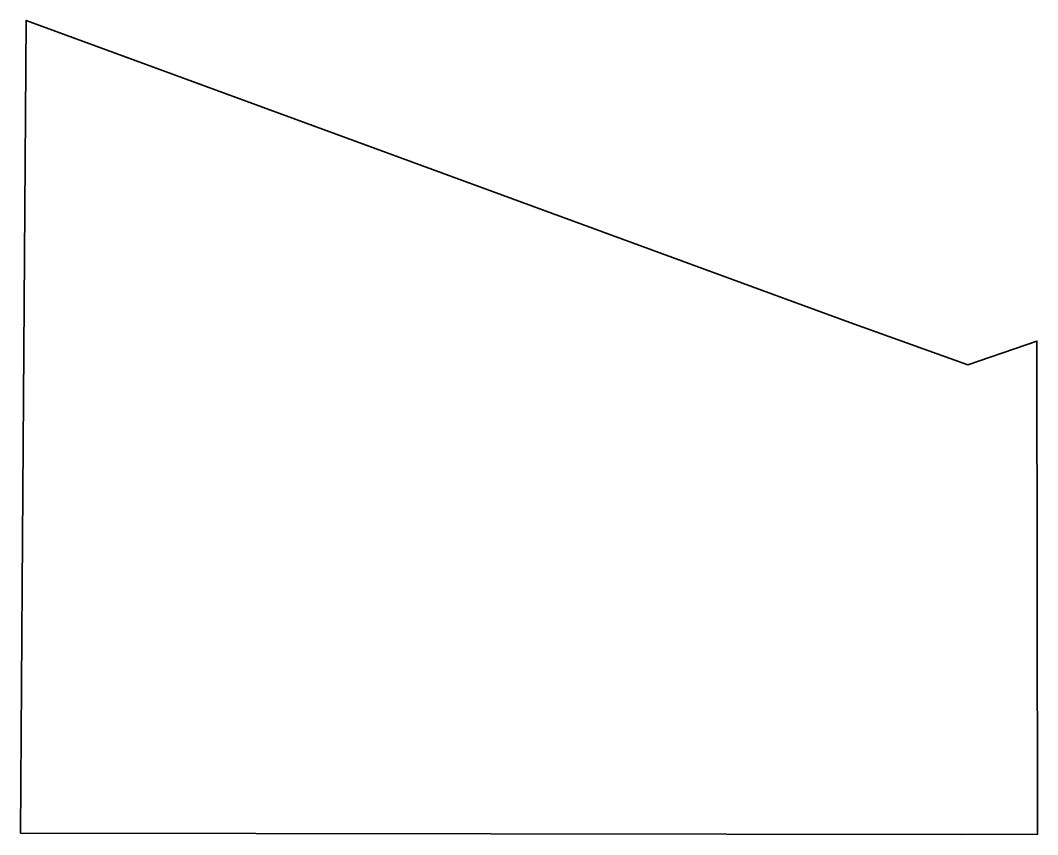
# Model space of a CAD drawing. Extents: x 0 to 4427, y -3545 to 0.
import ezdxf

# ---------------------------------------------------------------- set-up
doc = ezdxf.new("R2010")
doc.units = 0
doc.linetypes.add('Solid', pattern=[0])

msp = doc.modelspace()

# ---------------------------------------------------------------- linework, layer by layer
at = {"color": 0, "linetype": 'Solid', "lineweight": 35}
msp.add_lwpolyline([(0, -3538), (8, -2465), (25, 0), (3230, -1176), (3609, -1316), (4123, -1499), (4424, -1396), (4427, -3543), (4097, -3545), (0, -3538)], close=True, dxfattribs=at)

doc.saveas('drawing.dxf')
